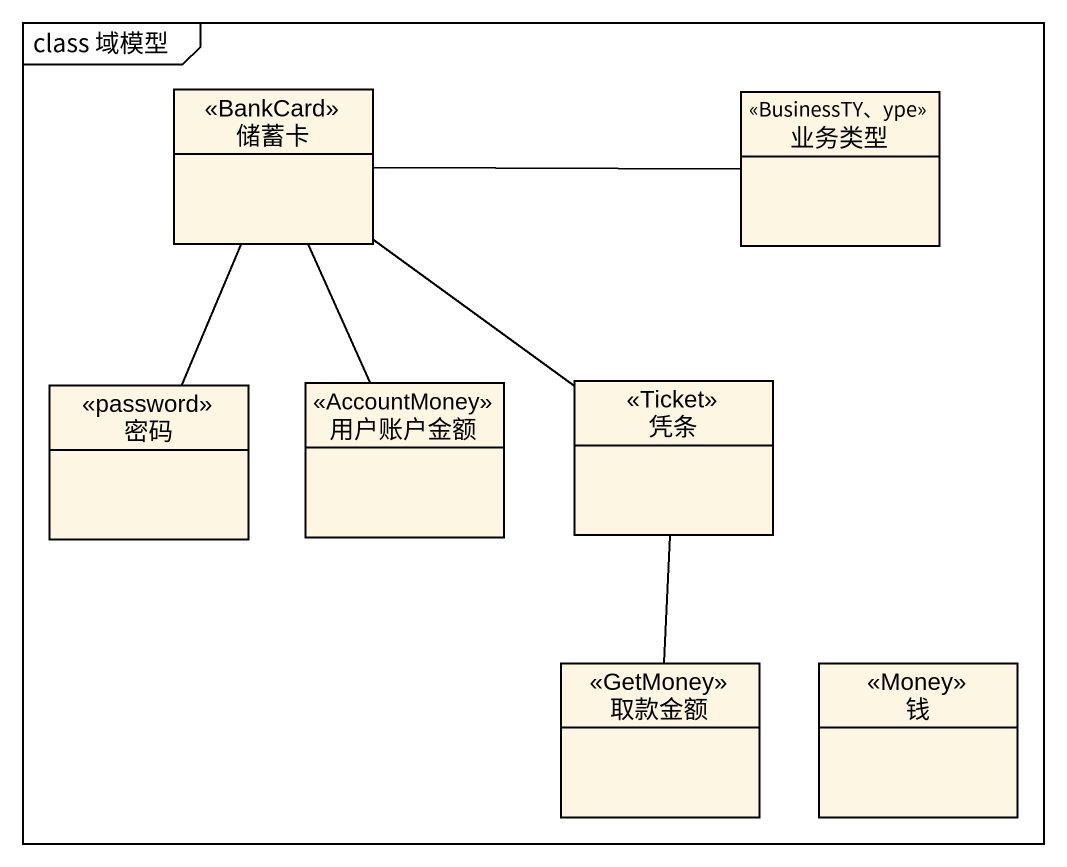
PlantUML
@startuml
mainframe class 域模型
hide circle
hide empty members
class 储蓄卡 <<BankCard>>
class 业务类型 <<BusinessTY、ype>>
class 密码 <<password>>
class 用户账户金额 <<AccountMoney>>
class 凭条 <<Ticket>>
class 取款金额 <<GetMoney>>
class 钱 <<Money>>
储蓄卡 -right- 业务类型
储蓄卡 -- 密码
储蓄卡 -- 用户账户金额
储蓄卡 -- 凭条
凭条 -- 取款金额
@enduml
